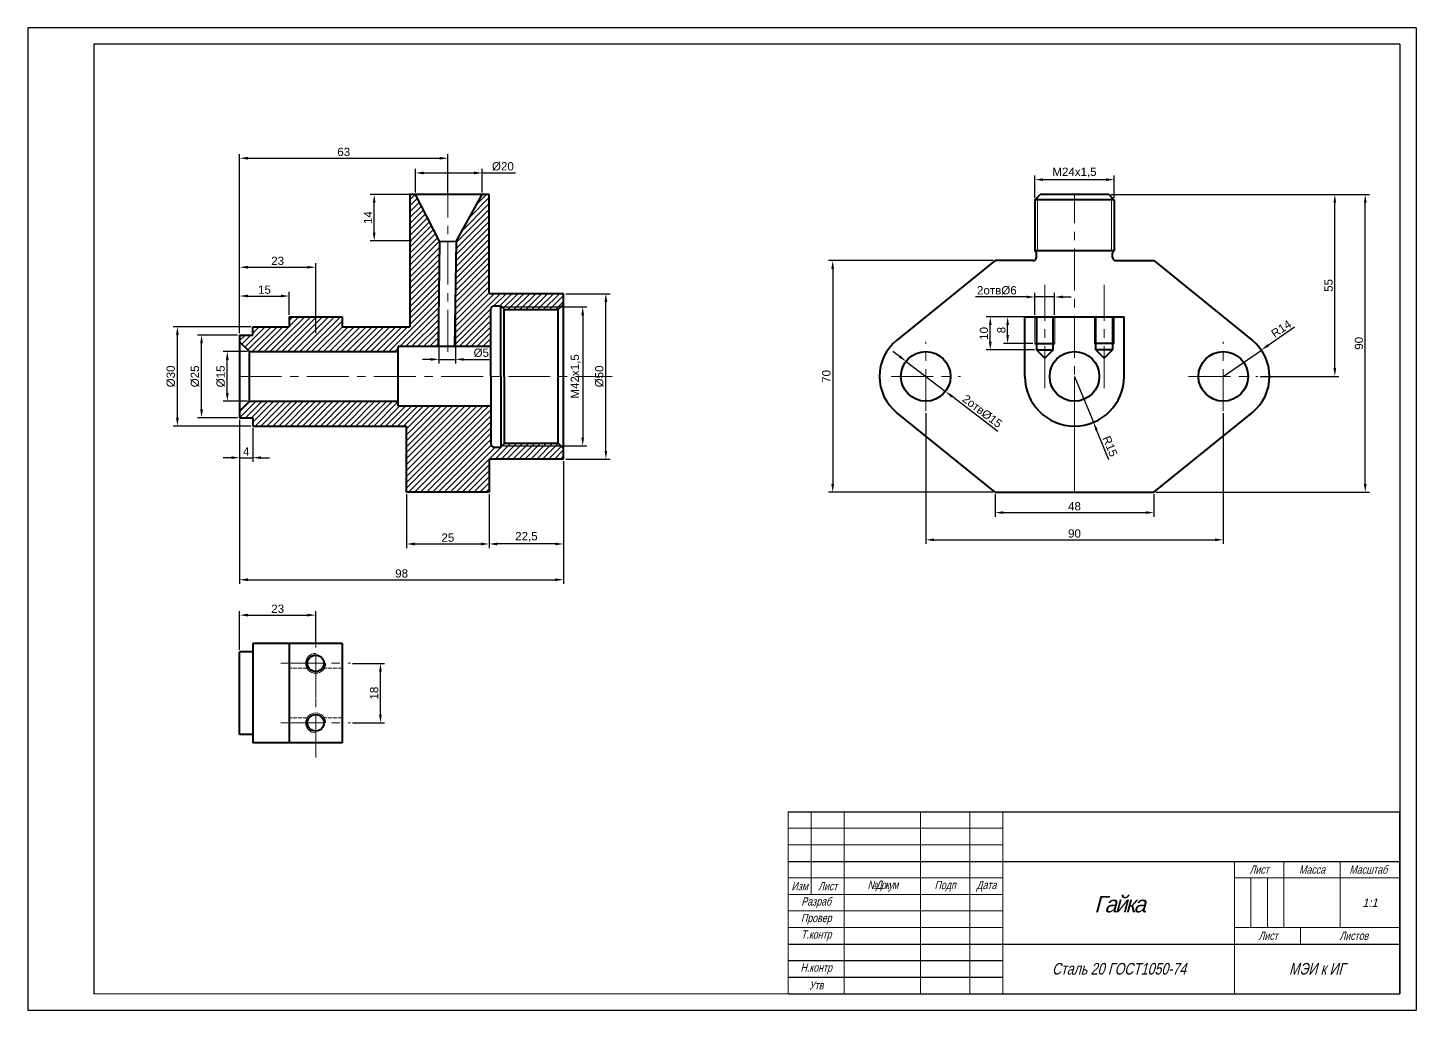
# Model space of a CAD drawing. Header units: millimetres. Extents: x 4220 to 12981, y 2004 to 7022.
# Drawn here: x 6158.9 to 6578.9, y 2794.8 to 3091.8 of the extents above; entities that cross this region are included whole.
import ezdxf

# ---------------------------------------------------------------- set-up
doc = ezdxf.new("R2010")
doc.units = ezdxf.units.MM
doc.linetypes.add('ACAD_ISO02W100', pattern=[15, 12, -3])
doc.linetypes.add('осевая', pattern=[50.8, 31.75, -6.35, 6.35, -6.35])
doc.styles.get("Standard").update_dxf_attribs({"font": 'arial.ttf'})
doc.dimstyles.new('ISO-25', dxfattribs={"dimtxt": 2.5, "dimasz": 2.5, "dimexe": 1.25, "dimexo": 0.625, "dimtad": 1, "dimtxsty": 'Standard', "dimcen": 2.5, "dimadec": 0, "dimazin": 0, "dimtfac": 1, "dimtmove": 0, "dimatfit": 3, "dimfxl": 1, "dimarcsym": 0})

# ---------------------------------------------------------------- blocks, each defined once
blk = doc.blocks.new('*D33')
at = {"color": 0, "lineweight": -2, "transparency": 16777216}
for p, q in [((6320.96, 2960.75), (6320.96, 2934.47)), ((6298.46, 2950.75), (6298.46, 2934.47)), ((6318.46, 2935.72), (6300.96, 2935.72))]:
    blk.add_line(p, q, dxfattribs=at)
at = {"color": 0, "lineweight": 9, "transparency": 16777216}
for points in [[(6300.96, 2936.14), (6300.96, 2935.31), (6298.46, 2935.72)], [(6318.46, 2936.14), (6318.46, 2935.31), (6320.96, 2935.72)]]:
    blk.add_solid(points, dxfattribs=at)
at = {"layer": 'Defpoints', "color": 0, "lineweight": 9, "transparency": 16777216}
for p in [(6320.96, 2961.38), (6298.46, 2951.38), (6298.46, 2935.72)]:
    blk.add_point(p, dxfattribs=at)
at = {"color": 0, "lineweight": 9, "transparency": 16777216, "insert": (6309.71, 2937.85), "char_height": 2.5, "attachment_point": 5}
blk.add_mtext('22,5', dxfattribs=at)
blk = doc.blocks.new('*D34')
at = {"color": 0, "lineweight": -2, "transparency": 16777216}
for p, q in [((6273.46, 2950.75), (6273.46, 2934.47)), ((6298.46, 2950.75), (6298.46, 2934.47)), ((6275.96, 2935.72), (6295.96, 2935.72))]:
    blk.add_line(p, q, dxfattribs=at)
at = {"color": 0, "lineweight": 9, "transparency": 16777216}
for points in [[(6275.96, 2936.14), (6275.96, 2935.31), (6273.46, 2935.72)], [(6295.96, 2936.14), (6295.96, 2935.31), (6298.46, 2935.72)]]:
    blk.add_solid(points, dxfattribs=at)
at = {"layer": 'Defpoints', "color": 0, "lineweight": 9, "transparency": 16777216}
for p in [(6273.46, 2951.38), (6298.46, 2951.38), (6298.46, 2935.72)]:
    blk.add_point(p, dxfattribs=at)
at = {"color": 0, "lineweight": 9, "transparency": 16777216, "insert": (6285.96, 2937.63), "char_height": 2.5, "attachment_point": 5}
blk.add_mtext('25', dxfattribs=at)
blk = doc.blocks.new('*D35')
at = {"color": 0, "lineweight": -2, "transparency": 16777216}
for p, q in [((6222.96, 2973.25), (6222.96, 2960.56)), ((6226.96, 2970.75), (6226.96, 2960.56)), ((6220.46, 2961.81), (6217.96, 2961.81)), ((6222.96, 2961.81), (6226.96, 2961.81)), ((6229.46, 2961.81), (6231.96, 2961.81))]:
    blk.add_line(p, q, dxfattribs=at)
at = {"color": 0, "lineweight": 9, "transparency": 16777216}
for points in [[(6220.46, 2962.23), (6220.46, 2961.4), (6222.96, 2961.81)], [(6229.46, 2962.23), (6229.46, 2961.4), (6226.96, 2961.81)]]:
    blk.add_solid(points, dxfattribs=at)
at = {"layer": 'Defpoints', "color": 0, "lineweight": 9, "transparency": 16777216}
for p in [(6222.96, 2973.88), (6226.96, 2971.38), (6226.96, 2961.81)]:
    blk.add_point(p, dxfattribs=at)
at = {"color": 0, "lineweight": 9, "transparency": 16777216, "insert": (6224.96, 2963.69), "char_height": 2.5, "attachment_point": 5}
blk.add_mtext('4', dxfattribs=at)
blk = doc.blocks.new('*D36')
at = {"color": 0, "lineweight": -2, "transparency": 16777216}
for p, q in [((6222.34, 2998.88), (6210.19, 2998.88)), ((6211.44, 2976.38), (6211.44, 2996.38)), ((6222.34, 2973.88), (6210.19, 2973.88))]:
    blk.add_line(p, q, dxfattribs=at)
at = {"color": 0, "lineweight": 9, "transparency": 16777216}
for points in [[(6211.02, 2996.38), (6211.85, 2996.38), (6211.44, 2998.88)], [(6211.02, 2976.38), (6211.85, 2976.38), (6211.44, 2973.88)]]:
    blk.add_solid(points, dxfattribs=at)
at = {"layer": 'Defpoints', "color": 0, "lineweight": 9, "transparency": 16777216}
for p in [(6211.44, 2998.88), (6222.96, 2998.88), (6222.96, 2973.88)]:
    blk.add_point(p, dxfattribs=at)
at = {"color": 0, "lineweight": 9, "transparency": 16777216, "insert": (6209.46, 2986.38), "char_height": 2.5, "attachment_point": 5, "rotation": 90}
blk.add_mtext('%%C25', dxfattribs=at)
blk = doc.blocks.new('*D37')
at = {"color": 0, "lineweight": -2, "transparency": 16777216}
for p, q in [((6222.96, 2973.25), (6222.96, 2923.66)), ((6320.96, 2960.75), (6320.96, 2923.66)), ((6225.46, 2924.91), (6318.46, 2924.91))]:
    blk.add_line(p, q, dxfattribs=at)
at = {"color": 0, "lineweight": 9, "transparency": 16777216}
for points in [[(6225.46, 2925.33), (6225.46, 2924.49), (6222.96, 2924.91)], [(6318.46, 2925.33), (6318.46, 2924.49), (6320.96, 2924.91)]]:
    blk.add_solid(points, dxfattribs=at)
at = {"layer": 'Defpoints', "color": 0, "lineweight": 9, "transparency": 16777216}
for p in [(6222.96, 2973.88), (6320.96, 2961.38), (6320.96, 2924.91)]:
    blk.add_point(p, dxfattribs=at)
at = {"color": 0, "lineweight": 9, "transparency": 16777216, "insert": (6271.96, 2926.81), "char_height": 2.5, "attachment_point": 5}
blk.add_mtext('98', dxfattribs=at)
blk = doc.blocks.new('*D38')
at = {"color": 0, "lineweight": -2, "transparency": 16777216}
for p, q in [((6226.34, 3001.38), (6202.88, 3001.38)), ((6204.13, 2973.88), (6204.13, 2998.88)), ((6226.34, 2971.38), (6202.88, 2971.38))]:
    blk.add_line(p, q, dxfattribs=at)
at = {"color": 0, "lineweight": 9, "transparency": 16777216}
for points in [[(6203.71, 2998.88), (6204.55, 2998.88), (6204.13, 3001.38)], [(6203.71, 2973.88), (6204.55, 2973.88), (6204.13, 2971.38)]]:
    blk.add_solid(points, dxfattribs=at)
at = {"layer": 'Defpoints', "color": 0, "lineweight": 9, "transparency": 16777216}
for p in [(6204.13, 3001.38), (6226.96, 3001.38), (6226.96, 2971.38)]:
    blk.add_point(p, dxfattribs=at)
at = {"color": 0, "lineweight": 9, "transparency": 16777216, "insert": (6202.16, 2986.38), "char_height": 2.5, "attachment_point": 5, "rotation": 90}
blk.add_mtext('%%C30', dxfattribs=at)
blk = doc.blocks.new('*D39')
at = {"color": 0, "lineweight": -2, "transparency": 16777216}
for p, q in [((6222.96, 2999.5), (6222.96, 3011.93)), ((6237.96, 3005), (6237.96, 3011.93)), ((6225.46, 3010.68), (6235.46, 3010.68))]:
    blk.add_line(p, q, dxfattribs=at)
at = {"color": 0, "lineweight": 9, "transparency": 16777216}
for points in [[(6225.46, 3011.1), (6225.46, 3010.27), (6222.96, 3010.68)], [(6235.46, 3011.1), (6235.46, 3010.27), (6237.96, 3010.68)]]:
    blk.add_solid(points, dxfattribs=at)
at = {"layer": 'Defpoints', "color": 0, "lineweight": 9, "transparency": 16777216}
for p in [(6237.96, 3010.68), (6237.96, 3004.38), (6222.96, 2998.88)]:
    blk.add_point(p, dxfattribs=at)
at = {"color": 0, "lineweight": 9, "transparency": 16777216, "insert": (6230.46, 3012.59), "char_height": 2.5, "attachment_point": 5}
blk.add_mtext('15', dxfattribs=at)
blk = doc.blocks.new('*D40')
at = {"color": 0, "lineweight": -2, "transparency": 16777216}
for p, q in [((6302.94, 3007.38), (6327.98, 3007.38)), ((6326.73, 3004.88), (6326.73, 2967.88)), ((6302.94, 2965.38), (6327.98, 2965.38))]:
    blk.add_line(p, q, dxfattribs=at)
at = {"color": 0, "lineweight": 9, "transparency": 16777216}
for points in [[(6326.31, 3004.88), (6327.15, 3004.88), (6326.73, 3007.38)], [(6326.31, 2967.88), (6327.15, 2967.88), (6326.73, 2965.38)]]:
    blk.add_solid(points, dxfattribs=at)
at = {"layer": 'Defpoints', "color": 0, "lineweight": 9, "transparency": 16777216}
for p in [(6302.31, 3007.38), (6302.31, 2965.38), (6326.73, 2965.38)]:
    blk.add_point(p, dxfattribs=at)
at = {"color": 0, "lineweight": 9, "transparency": 16777216, "insert": (6324.6, 2986.38), "char_height": 2.5, "attachment_point": 5, "rotation": 90}
blk.add_mtext('М42х1,5', dxfattribs=at)
blk = doc.blocks.new('*D41')
at = {"color": 0, "lineweight": -2, "transparency": 16777216}
for p, q in [((6275, 3041.38), (6262.41, 3041.38)), ((6263.66, 3029.88), (6263.66, 3038.88)), ((6275, 3027.38), (6262.41, 3027.38))]:
    blk.add_line(p, q, dxfattribs=at)
at = {"color": 0, "lineweight": 9, "transparency": 16777216}
for points in [[(6263.24, 3038.88), (6264.08, 3038.88), (6263.66, 3041.38)], [(6263.24, 3029.88), (6264.08, 3029.88), (6263.66, 3027.38)]]:
    blk.add_solid(points, dxfattribs=at)
at = {"layer": 'Defpoints', "color": 0, "lineweight": 9, "transparency": 16777216}
for p in [(6263.66, 3041.38), (6275.63, 3041.38), (6275.63, 3027.38)]:
    blk.add_point(p, dxfattribs=at)
at = {"color": 0, "lineweight": 9, "transparency": 16777216, "insert": (6261.78, 3034.38), "char_height": 2.5, "attachment_point": 5, "rotation": 90}
blk.add_mtext('14', dxfattribs=at)
blk = doc.blocks.new('*D42')
at = {"color": 0, "lineweight": -2, "transparency": 16777216}
for p, q in [((6222.96, 2999.5), (6222.96, 3020.64)), ((6245.96, 2999.5), (6245.96, 3020.64)), ((6225.46, 3019.39), (6243.46, 3019.39))]:
    blk.add_line(p, q, dxfattribs=at)
at = {"color": 0, "lineweight": 9, "transparency": 16777216}
for points in [[(6225.46, 3019.81), (6225.46, 3018.98), (6222.96, 3019.39)], [(6243.46, 3019.81), (6243.46, 3018.98), (6245.96, 3019.39)]]:
    blk.add_solid(points, dxfattribs=at)
at = {"layer": 'Defpoints', "color": 0, "lineweight": 9, "transparency": 16777216}
for p in [(6245.96, 3019.39), (6222.96, 2998.88), (6245.96, 2998.88)]:
    blk.add_point(p, dxfattribs=at)
at = {"color": 0, "lineweight": 9, "transparency": 16777216, "insert": (6234.46, 3021.3), "char_height": 2.5, "attachment_point": 5}
blk.add_mtext('23', dxfattribs=at)
blk = doc.blocks.new('*D43')
at = {"color": 0, "lineweight": -2, "transparency": 16777216}
for p, q in [((6475.5, 2986.38), (6481.22, 2972.51)), ((6485.89, 2961.19), (6482.17, 2970.2))]:
    blk.add_line(p, q, dxfattribs=at)
at = {"color": 0, "lineweight": 9, "transparency": 16777216}
blk.add_solid([(6482.56, 2970.36), (6481.79, 2970.04), (6481.22, 2972.51)], dxfattribs=at)
at = {"layer": 'Defpoints', "color": 0, "lineweight": 9, "transparency": 16777216}
for p in [(6475.5, 2986.38), (6481.22, 2972.51)]:
    blk.add_point(p, dxfattribs=at)
at = {"color": 0, "lineweight": 9, "transparency": 16777216, "insert": (6486.26, 2965.26), "char_height": 2.5, "attachment_point": 5, "rotation": 292.4028}
blk.add_mtext('R15', dxfattribs=at)
blk = doc.blocks.new('*D58')
at = {"color": 0, "lineweight": -2, "transparency": 16777216}
for p, q in [((6422.55, 2992.44), (6420.56, 2993.95)), ((6424.54, 2990.92), (6436.47, 2981.83)), ((6452.34, 2969.74), (6438.46, 2980.32))]:
    blk.add_line(p, q, dxfattribs=at)
at = {"color": 0, "lineweight": 9, "transparency": 16777216}
for points in [[(6422.8, 2992.77), (6422.3, 2992.11), (6424.54, 2990.92)], [(6438.71, 2980.65), (6438.2, 2979.99), (6436.47, 2981.83)]]:
    blk.add_solid(points, dxfattribs=at)
at = {"layer": 'Defpoints', "color": 0, "lineweight": 9, "transparency": 16777216}
for p in [(6424.54, 2990.92), (6436.47, 2981.83)]:
    blk.add_point(p, dxfattribs=at)
at = {"color": 0, "lineweight": 9, "transparency": 16777216, "insert": (6447.59, 2975.84), "char_height": 2.5, "attachment_point": 5, "rotation": 322.6947}
blk.add_mtext('2отв%%C15', dxfattribs=at)
blk = doc.blocks.new('*D84')
at = {"color": 0, "lineweight": -2, "transparency": 16777216}
for p, q in [((6222.96, 2999.5), (6222.96, 3053.59)), ((6285.96, 3042), (6285.96, 3053.59)), ((6225.46, 3052.34), (6283.46, 3052.34))]:
    blk.add_line(p, q, dxfattribs=at)
at = {"color": 0, "lineweight": 9, "transparency": 16777216}
for points in [[(6225.46, 3052.75), (6225.46, 3051.92), (6222.96, 3052.34)], [(6283.46, 3052.75), (6283.46, 3051.92), (6285.96, 3052.34)]]:
    blk.add_solid(points, dxfattribs=at)
at = {"layer": 'Defpoints', "color": 0, "lineweight": 9, "transparency": 16777216}
for p in [(6285.96, 3052.34), (6285.96, 3041.38), (6222.96, 2998.88)]:
    blk.add_point(p, dxfattribs=at)
at = {"color": 0, "lineweight": 9, "transparency": 16777216, "insert": (6254.46, 3054.24), "char_height": 2.5, "attachment_point": 5}
blk.add_mtext('63', dxfattribs=at)
blk = doc.blocks.new('*D85')
at = {"color": 0, "lineweight": -2, "transparency": 16777216}
for p, q in [((6276.17, 3042), (6276.17, 3049.14)), ((6278.67, 3047.89), (6293.82, 3047.89)), ((6296.32, 3042), (6296.32, 3049.14)), ((6296.32, 3047.89), (6306.37, 3047.89))]:
    blk.add_line(p, q, dxfattribs=at)
at = {"color": 0, "lineweight": 9, "transparency": 16777216}
for points in [[(6278.67, 3048.31), (6278.67, 3047.47), (6276.17, 3047.89)], [(6293.82, 3048.31), (6293.82, 3047.47), (6296.32, 3047.89)]]:
    blk.add_solid(points, dxfattribs=at)
at = {"layer": 'Defpoints', "color": 0, "lineweight": 9, "transparency": 16777216}
for p in [(6296.32, 3047.89), (6276.17, 3041.38), (6296.32, 3041.38)]:
    blk.add_point(p, dxfattribs=at)
at = {"color": 0, "lineweight": 9, "transparency": 16777216, "insert": (6302.59, 3049.86), "char_height": 2.5, "attachment_point": 5}
blk.add_mtext('%%C20', dxfattribs=at)
blk = doc.blocks.new('*D86')
at = {"color": 0, "lineweight": -2, "transparency": 16777216}
for p, q in [((6321.59, 3011.38), (6335, 3011.38)), ((6333.75, 2963.88), (6333.75, 3008.88)), ((6321.59, 2961.38), (6335, 2961.38))]:
    blk.add_line(p, q, dxfattribs=at)
at = {"color": 0, "lineweight": 9, "transparency": 16777216}
for points in [[(6333.33, 3008.88), (6334.16, 3008.88), (6333.75, 3011.38)], [(6333.33, 2963.88), (6334.16, 2963.88), (6333.75, 2961.38)]]:
    blk.add_solid(points, dxfattribs=at)
at = {"layer": 'Defpoints', "color": 0, "lineweight": 9, "transparency": 16777216}
for p in [(6320.96, 3011.38), (6333.75, 3011.38), (6320.96, 2961.38)]:
    blk.add_point(p, dxfattribs=at)
at = {"color": 0, "lineweight": 9, "transparency": 16777216, "insert": (6331.77, 2986.38), "char_height": 2.5, "attachment_point": 5, "rotation": 90}
blk.add_mtext('%%C50', dxfattribs=at)
blk = doc.blocks.new('*D87')
at = {"color": 0, "lineweight": -2, "transparency": 16777216}
for p, q in [((6225.34, 2993.88), (6217.98, 2993.88)), ((6219.23, 2981.38), (6219.23, 2991.38)), ((6225.34, 2978.88), (6217.98, 2978.88))]:
    blk.add_line(p, q, dxfattribs=at)
at = {"color": 0, "lineweight": 9, "transparency": 16777216}
for points in [[(6218.81, 2991.38), (6219.64, 2991.38), (6219.23, 2993.88)], [(6218.81, 2981.38), (6219.64, 2981.38), (6219.23, 2978.88)]]:
    blk.add_solid(points, dxfattribs=at)
at = {"layer": 'Defpoints', "color": 0, "lineweight": 9, "transparency": 16777216}
for p in [(6219.23, 2993.88), (6225.96, 2993.88), (6225.96, 2978.88)]:
    blk.add_point(p, dxfattribs=at)
at = {"color": 0, "lineweight": 9, "transparency": 16777216, "insert": (6217.25, 2986.38), "char_height": 2.5, "attachment_point": 5, "rotation": 90}
blk.add_mtext('%%C15', dxfattribs=at)
blk = doc.blocks.new('*D88')
at = {"color": 0, "lineweight": -2, "transparency": 16777216}
for p, q in [((6283.25, 3012.16), (6283.25, 2990.28)), ((6288.25, 3012.09), (6288.25, 2990.28)), ((6280.75, 2991.53), (6278.25, 2991.53)), ((6283.25, 2991.53), (6288.25, 2991.53)), ((6290.75, 2991.53), (6298.88, 2991.53))]:
    blk.add_line(p, q, dxfattribs=at)
at = {"color": 0, "lineweight": 9, "transparency": 16777216}
for points in [[(6280.75, 2991.94), (6280.75, 2991.11), (6283.25, 2991.53)], [(6290.75, 2991.94), (6290.75, 2991.11), (6288.25, 2991.53)]]:
    blk.add_solid(points, dxfattribs=at)
at = {"layer": 'Defpoints', "color": 0, "lineweight": 9, "transparency": 16777216}
for p in [(6283.25, 3012.78), (6288.25, 3012.71), (6288.25, 2991.53)]:
    blk.add_point(p, dxfattribs=at)
at = {"color": 0, "lineweight": 9, "transparency": 16777216, "insert": (6296.06, 2993.5), "char_height": 2.5, "attachment_point": 5}
blk.add_mtext('%%C5', dxfattribs=at)
blk = doc.blocks.new('*D89')
at = {"color": 0, "lineweight": -2, "transparency": 16777216}
for p, q in [((6462.88, 3004.38), (6454.02, 3004.38)), ((6455.27, 2998.88), (6455.27, 3001.88)), ((6462.88, 2996.38), (6454.02, 2996.38))]:
    blk.add_line(p, q, dxfattribs=at)
at = {"color": 0, "lineweight": 9, "transparency": 16777216}
for points in [[(6454.86, 3001.88), (6455.69, 3001.88), (6455.27, 3004.38)], [(6454.86, 2998.88), (6455.69, 2998.88), (6455.27, 2996.38)]]:
    blk.add_solid(points, dxfattribs=at)
at = {"layer": 'Defpoints', "color": 0, "lineweight": 9, "transparency": 16777216}
for p in [(6455.27, 3004.38), (6463.5, 3004.38), (6463.5, 2996.38)]:
    blk.add_point(p, dxfattribs=at)
at = {"color": 0, "lineweight": 9, "transparency": 16777216, "insert": (6453.37, 3000.38), "char_height": 2.5, "attachment_point": 5, "rotation": 90}
blk.add_mtext('8', dxfattribs=at)
blk = doc.blocks.new('*D90')
at = {"color": 0, "lineweight": -2, "transparency": 16777216}
for p, q in [((6463.38, 3004.38), (6448.77, 3004.38)), ((6450.02, 2996.88), (6450.02, 3001.88)), ((6463.38, 2994.38), (6448.77, 2994.38))]:
    blk.add_line(p, q, dxfattribs=at)
at = {"color": 0, "lineweight": 9, "transparency": 16777216}
for points in [[(6449.61, 3001.88), (6450.44, 3001.88), (6450.02, 3004.38)], [(6449.61, 2996.88), (6450.44, 2996.88), (6450.02, 2994.38)]]:
    blk.add_solid(points, dxfattribs=at)
at = {"layer": 'Defpoints', "color": 0, "lineweight": 9, "transparency": 16777216}
for p in [(6450.02, 3004.38), (6464, 3004.38), (6464, 2994.38)]:
    blk.add_point(p, dxfattribs=at)
at = {"color": 0, "lineweight": 9, "transparency": 16777216, "insert": (6448.12, 2999.38), "char_height": 2.5, "attachment_point": 5, "rotation": 90}
blk.add_mtext('10', dxfattribs=at)
blk = doc.blocks.new('*D91')
at = {"color": 0, "lineweight": -2, "transparency": 16777216}
for p, q in [((6463.5, 3005), (6463.5, 3011.65)), ((6469.5, 3005), (6469.5, 3011.65)), ((6461, 3010.4), (6445.52, 3010.4)), ((6469.5, 3010.4), (6463.5, 3010.4)), ((6472, 3010.4), (6474.5, 3010.4))]:
    blk.add_line(p, q, dxfattribs=at)
at = {"color": 0, "lineweight": 9, "transparency": 16777216}
for points in [[(6461, 3010.82), (6461, 3009.98), (6463.5, 3010.4)], [(6472, 3010.82), (6472, 3009.98), (6469.5, 3010.4)]]:
    blk.add_solid(points, dxfattribs=at)
at = {"layer": 'Defpoints', "color": 0, "lineweight": 9, "transparency": 16777216}
for p in [(6469.5, 3010.4), (6463.5, 3004.38), (6469.5, 3004.38)]:
    blk.add_point(p, dxfattribs=at)
at = {"color": 0, "lineweight": 9, "transparency": 16777216, "insert": (6452.01, 3012.37), "char_height": 2.5, "attachment_point": 5}
blk.add_mtext('2отв%%C6', dxfattribs=at)
blk = doc.blocks.new('*D92')
at = {"color": 0, "lineweight": -2, "transparency": 16777216}
for p, q in [((6463.5, 3040.4), (6463.5, 3047.12)), ((6466, 3045.87), (6485, 3045.87)), ((6487.5, 3040.4), (6487.5, 3047.12))]:
    blk.add_line(p, q, dxfattribs=at)
at = {"color": 0, "lineweight": 9, "transparency": 16777216}
for points in [[(6466, 3046.29), (6466, 3045.45), (6463.5, 3045.87)], [(6485, 3046.29), (6485, 3045.45), (6487.5, 3045.87)]]:
    blk.add_solid(points, dxfattribs=at)
at = {"layer": 'Defpoints', "color": 0, "lineweight": 9, "transparency": 16777216}
for p in [(6487.5, 3045.87), (6463.5, 3039.78), (6487.5, 3039.78)]:
    blk.add_point(p, dxfattribs=at)
at = {"color": 0, "lineweight": 9, "transparency": 16777216, "insert": (6475.5, 3048), "char_height": 2.5, "attachment_point": 5}
blk.add_mtext('М24х1,5', dxfattribs=at)
blk = doc.blocks.new('*D93')
at = {"color": 0, "lineweight": -2, "transparency": 16777216}
for p, q in [((6542.06, 3001.29), (6534.07, 2995.76)), ((6520.5, 2986.38), (6532.02, 2994.34))]:
    blk.add_line(p, q, dxfattribs=at)
at = {"color": 0, "lineweight": 9, "transparency": 16777216}
blk.add_solid([(6533.84, 2996.11), (6534.31, 2995.42), (6532.02, 2994.34)], dxfattribs=at)
at = {"layer": 'Defpoints', "color": 0, "lineweight": 9, "transparency": 16777216}
for p in [(6532.02, 2994.34), (6520.5, 2986.38)]:
    blk.add_point(p, dxfattribs=at)
at = {"color": 0, "lineweight": 9, "transparency": 16777216, "insert": (6538.03, 3000.79), "char_height": 2.5, "attachment_point": 5, "rotation": 34.6742}
blk.add_mtext('R14', dxfattribs=at)
blk = doc.blocks.new('*D95')
at = {"color": 0, "lineweight": -2, "transparency": 16777216}
for p, q in [((6486.53, 3041.38), (6564.7, 3041.38)), ((6563.45, 2953.88), (6563.45, 3038.88)), ((6500.13, 2951.38), (6564.7, 2951.38))]:
    blk.add_line(p, q, dxfattribs=at)
at = {"color": 0, "lineweight": 9, "transparency": 16777216}
for points in [[(6563.03, 3038.88), (6563.86, 3038.88), (6563.45, 3041.38)], [(6563.03, 2953.88), (6563.86, 2953.88), (6563.45, 2951.38)]]:
    blk.add_solid(points, dxfattribs=at)
at = {"layer": 'Defpoints', "color": 0, "lineweight": 9, "transparency": 16777216}
for p in [(6485.9, 3041.38), (6563.45, 3041.38), (6499.5, 2951.38)]:
    blk.add_point(p, dxfattribs=at)
at = {"color": 0, "lineweight": 9, "transparency": 16777216, "insert": (6561.55, 2996.38), "char_height": 2.5, "attachment_point": 5, "rotation": 90}
blk.add_mtext('90', dxfattribs=at)
blk = doc.blocks.new('*D96')
at = {"color": 0, "lineweight": -2, "transparency": 16777216}
for p, q in [((6486.53, 3041.38), (6555.5, 3041.38)), ((6554.25, 2988.88), (6554.25, 3038.88)), ((6531.63, 2986.38), (6555.5, 2986.38))]:
    blk.add_line(p, q, dxfattribs=at)
at = {"color": 0, "lineweight": 9, "transparency": 16777216}
for points in [[(6553.83, 3038.88), (6554.66, 3038.88), (6554.25, 3041.38)], [(6553.83, 2988.88), (6554.66, 2988.88), (6554.25, 2986.38)]]:
    blk.add_solid(points, dxfattribs=at)
at = {"layer": 'Defpoints', "color": 0, "lineweight": 9, "transparency": 16777216}
for p in [(6485.9, 3041.38), (6554.25, 3041.38), (6531, 2986.38)]:
    blk.add_point(p, dxfattribs=at)
at = {"color": 0, "lineweight": 9, "transparency": 16777216, "insert": (6552.35, 3013.88), "char_height": 2.5, "attachment_point": 5, "rotation": 90}
blk.add_mtext('55', dxfattribs=at)
blk = doc.blocks.new('*D97')
at = {"color": 0, "lineweight": -2, "transparency": 16777216}
for p, q in [((6451.5, 2950.75), (6451.5, 2943.96)), ((6499.5, 2950.75), (6499.5, 2943.96)), ((6454, 2945.21), (6497, 2945.21))]:
    blk.add_line(p, q, dxfattribs=at)
at = {"color": 0, "lineweight": 9, "transparency": 16777216}
for points in [[(6454, 2945.63), (6454, 2944.8), (6451.5, 2945.21)], [(6497, 2945.63), (6497, 2944.8), (6499.5, 2945.21)]]:
    blk.add_solid(points, dxfattribs=at)
at = {"layer": 'Defpoints', "color": 0, "lineweight": 9, "transparency": 16777216}
for p in [(6451.5, 2951.38), (6499.5, 2951.38), (6499.5, 2945.21)]:
    blk.add_point(p, dxfattribs=at)
at = {"color": 0, "lineweight": 9, "transparency": 16777216, "insert": (6475.5, 2947.11), "char_height": 2.5, "attachment_point": 5}
blk.add_mtext('48', dxfattribs=at)
blk = doc.blocks.new('*D98')
at = {"color": 0, "lineweight": -2, "transparency": 16777216}
for p, q in [((6430.5, 2975.25), (6430.5, 2935.73)), ((6520.5, 2975.25), (6520.5, 2935.73)), ((6433, 2936.98), (6518, 2936.98))]:
    blk.add_line(p, q, dxfattribs=at)
at = {"color": 0, "lineweight": 9, "transparency": 16777216}
for points in [[(6433, 2937.4), (6433, 2936.57), (6430.5, 2936.98)], [(6518, 2937.4), (6518, 2936.57), (6520.5, 2936.98)]]:
    blk.add_solid(points, dxfattribs=at)
at = {"layer": 'Defpoints', "color": 0, "lineweight": 9, "transparency": 16777216}
for p in [(6430.5, 2975.88), (6520.5, 2975.88), (6520.5, 2936.98)]:
    blk.add_point(p, dxfattribs=at)
at = {"color": 0, "lineweight": 9, "transparency": 16777216, "insert": (6475.5, 2938.89), "char_height": 2.5, "attachment_point": 5}
blk.add_mtext('90', dxfattribs=at)
blk = doc.blocks.new('*D99')
at = {"color": 0, "lineweight": -2, "transparency": 16777216}
for p, q in [((6450.88, 3021.38), (6401.1, 3021.38)), ((6402.35, 3018.88), (6402.35, 2953.88)), ((6450.88, 2951.38), (6401.1, 2951.38))]:
    blk.add_line(p, q, dxfattribs=at)
at = {"color": 0, "lineweight": 9, "transparency": 16777216}
for points in [[(6401.94, 3018.88), (6402.77, 3018.88), (6402.35, 3021.38)], [(6401.94, 2953.88), (6402.77, 2953.88), (6402.35, 2951.38)]]:
    blk.add_solid(points, dxfattribs=at)
at = {"layer": 'Defpoints', "color": 0, "lineweight": 9, "transparency": 16777216}
for p in [(6451.5, 3021.38), (6402.35, 2951.38), (6451.5, 2951.38)]:
    blk.add_point(p, dxfattribs=at)
at = {"color": 0, "lineweight": 9, "transparency": 16777216, "insert": (6400.45, 2986.38), "char_height": 2.5, "attachment_point": 5, "rotation": 90}
blk.add_mtext('70', dxfattribs=at)
blk = doc.blocks.new('*D101')
at = {"color": 0, "lineweight": -2, "transparency": 16777216}
for p, q in [((6257.09, 2899.64), (6266.81, 2899.64)), ((6265.56, 2884.14), (6265.56, 2897.14)), ((6257.09, 2881.64), (6266.81, 2881.64))]:
    blk.add_line(p, q, dxfattribs=at)
at = {"color": 0, "lineweight": 9, "transparency": 16777216}
for points in [[(6265.14, 2897.14), (6265.97, 2897.14), (6265.56, 2899.64)], [(6265.14, 2884.14), (6265.97, 2884.14), (6265.56, 2881.64)]]:
    blk.add_solid(points, dxfattribs=at)
at = {"layer": 'Defpoints', "color": 0, "lineweight": 9, "transparency": 16777216}
for p in [(6256.46, 2899.64), (6265.56, 2899.64), (6256.46, 2881.64)]:
    blk.add_point(p, dxfattribs=at)
at = {"color": 0, "lineweight": 9, "transparency": 16777216, "insert": (6263.65, 2890.64), "char_height": 2.5, "attachment_point": 5, "rotation": 90}
blk.add_mtext('18', dxfattribs=at)
blk = doc.blocks.new('*D102')
at = {"color": 0, "lineweight": -2, "transparency": 16777216}
for p, q in [((6222.96, 2903.77), (6222.96, 2915.46)), ((6245.96, 2906.27), (6245.96, 2915.46)), ((6225.46, 2914.21), (6243.46, 2914.21))]:
    blk.add_line(p, q, dxfattribs=at)
at = {"color": 0, "lineweight": 9, "transparency": 16777216}
for points in [[(6225.46, 2914.63), (6225.46, 2913.8), (6222.96, 2914.21)], [(6243.46, 2914.63), (6243.46, 2913.8), (6245.96, 2914.21)]]:
    blk.add_solid(points, dxfattribs=at)
at = {"layer": 'Defpoints', "color": 0, "lineweight": 9, "transparency": 16777216}
for p in [(6245.96, 2914.21), (6222.96, 2903.14), (6245.96, 2905.64)]:
    blk.add_point(p, dxfattribs=at)
at = {"color": 0, "lineweight": 9, "transparency": 16777216, "insert": (6234.46, 2916.12), "char_height": 2.5, "attachment_point": 5}
blk.add_mtext('23', dxfattribs=at)

msp = doc.modelspace()

# ---------------------------------------------------------------- hatches: boundary and pattern name
at = {"lineweight": 9}
h = msp.add_hatch(dxfattribs=at)
h.set_pattern_fill('ANSI31', color=256, scale=0.4)
h.paths.add_polyline_path([(6283.461, 3027.272), (6276.166, 3041.378), (6275.629, 3041.378), (6274.461, 3041.378), (6274.461, 3001.378), (6253.961, 3001.378), (6253.961, 3004.378), (6237.961, 3004.378), (6237.961, 3001.378), (6226.961, 3001.378), (6226.961, 2998.878), (6222.961, 2998.878), (6222.961, 2996.878), (6225.961, 2993.878), (6270.961, 2993.878), (6270.961, 2995.378), (6282.998, 2995.378)])
edge = h.paths.add_edge_path()
edge.add_line((6320.961, 2964.578), (6320.161, 2965.378))
edge.add_line((6320.161, 2965.378), (6302.311, 2965.378))
edge.add_line((6302.311, 2965.378), (6301.961, 2965.028))
edge.add_line((6301.961, 2965.028), (6299.961, 2965.028))
edge.add_arc((6299.961, 2966.028), 1, 180, 270, ccw=False)
edge.add_line((6298.961, 2966.028), (6298.961, 2977.378))
edge.add_line((6298.961, 2977.378), (6270.961, 2977.378))
edge.add_line((6270.961, 2977.378), (6270.961, 2978.878))
edge.add_line((6270.961, 2978.878), (6225.961, 2978.878))
edge.add_line((6225.961, 2978.878), (6222.961, 2975.878))
edge.add_line((6222.961, 2975.878), (6222.961, 2973.878))
edge.add_line((6222.961, 2973.878), (6226.961, 2973.878))
edge.add_line((6226.961, 2973.878), (6226.961, 2971.378))
edge.add_line((6226.961, 2971.378), (6273.461, 2971.378))
edge.add_line((6273.461, 2971.378), (6273.461, 2951.378))
edge.add_line((6273.461, 2951.378), (6298.461, 2951.378))
edge.add_line((6298.461, 2951.378), (6298.461, 2961.378))
edge.add_line((6298.461, 2961.378), (6320.961, 2961.378))
edge.add_line((6320.961, 2961.378), (6320.961, 2964.578))
h.paths.add_polyline_path([(6319.361, 2966.178), (6302.961, 2966.178), (6302.961, 2966.028), (6302.311, 2965.378), (6320.161, 2965.378)], flags=17)
h.paths.add_polyline_path([(6320.161, 3007.378), (6302.311, 3007.378), (6302.961, 3006.728), (6302.961, 3006.578), (6319.361, 3006.578)], flags=17)
edge = h.paths.add_edge_path()
edge.add_line((6296.323, 3041.378), (6288.46, 3027.199))
edge.add_line((6288.46, 3027.199), (6287.998, 2995.378))
edge.add_line((6287.998, 2995.378), (6298.961, 2995.378))
edge.add_line((6298.961, 2995.378), (6298.961, 3006.728))
edge.add_arc((6299.961, 3006.728), 1, 90, 180, ccw=False)
edge.add_line((6299.961, 3007.728), (6301.961, 3007.728))
edge.add_line((6301.961, 3007.728), (6302.311, 3007.378))
edge.add_line((6302.311, 3007.378), (6320.161, 3007.378))
edge.add_line((6320.161, 3007.378), (6320.961, 3008.178))
edge.add_line((6320.961, 3008.178), (6320.961, 3011.378))
edge.add_line((6320.961, 3011.378), (6298.461, 3011.378))
edge.add_line((6298.461, 3011.378), (6298.461, 3041.378))
edge.add_line((6298.461, 3041.378), (6296.323, 3041.378))

# ---------------------------------------------------------------- linework, layer by layer
for p, q in [((6578.872, 3091.774), (6158.872, 3091.774)), ((6158.872, 3091.774), (6158.872, 2794.774)), ((6578.872, 3091.774), (6578.872, 2794.774)), ((6573.872, 3086.774), (6178.872, 3086.774)), ((6178.872, 3086.774), (6178.872, 2799.774)), ((6573.872, 3086.774), (6573.872, 2799.774)), ((6388.872, 2854.774), (6573.872, 2854.774)), ((6573.872, 2799.774), (6573.872, 2854.774)), ((6388.872, 2839.774), (6573.872, 2839.774)), ((6388.872, 2814.774), (6573.872, 2814.774)), ((6388.872, 2809.774), (6453.872, 2809.774)), ((6388.872, 2804.774), (6453.872, 2804.774)), ((6388.872, 2799.774), (6573.872, 2799.774)), ((6388.872, 2799.774), (6573.872, 2799.774)), ((6158.872, 2794.774), (6578.872, 2794.774))]:
    msp.add_line(p, q)
at = {"lineweight": 40}
for p, q in [((6298.461, 3041.378), (6274.461, 3041.378)), ((6274.461, 3041.378), (6274.461, 3001.378)), ((6283.461, 3027.272), (6276.166, 3041.378)), ((6288.46, 3027.199), (6296.323, 3041.378)), ((6298.461, 3011.378), (6298.461, 3041.378)), ((6463.503, 3039.778), (6465.103, 3041.378)), ((6485.903, 3041.378), (6465.103, 3041.378)), ((6487.503, 3039.778), (6485.903, 3041.378)), ((6487.503, 3039.778), (6463.503, 3039.778)), ((6463.503, 3039.778), (6463.503, 3024.378)), ((6487.503, 3039.778), (6487.503, 3024.378)), ((6283.461, 3027.272), (6282.998, 2995.414)), ((6283.461, 3027.272), (6288.46, 3027.199)), ((6288.46, 3027.199), (6287.998, 2995.341)), ((6463.857, 3024.024), (6463.503, 3024.378)), ((6487.503, 3024.378), (6463.503, 3024.378)), ((6487.149, 3024.024), (6487.503, 3024.378)), ((6451.503, 3021.378), (6421.697, 2997.261)), ((6463.003, 3021.378), (6451.503, 3021.378)), ((6464.003, 3022.378), (6464.003, 3023.671)), ((6487.003, 3022.378), (6487.003, 3023.671)), ((6488.003, 3021.378), (6499.503, 3021.378)), ((6499.503, 3021.378), (6529.309, 2997.261)), ((6320.961, 3011.378), (6298.461, 3011.378)), ((6299.961, 3007.728), (6301.961, 3007.728)), ((6301.961, 2986.378), (6301.961, 3007.728)), ((6301.961, 3007.728), (6302.961, 3006.728)), ((6319.361, 3006.578), (6320.961, 3008.178)), ((6320.961, 2961.378), (6320.961, 3011.378)), ((6237.961, 3004.378), (6237.961, 3001.378)), ((6237.961, 3004.378), (6253.961, 3004.378)), ((6253.961, 3004.378), (6253.961, 3001.378)), ((6298.961, 2986.378), (6298.961, 3006.728)), ((6302.961, 2986.378), (6302.961, 3006.728)), ((6302.961, 3006.578), (6319.361, 3006.578)), ((6319.361, 2966.178), (6319.361, 3006.578)), ((6460.503, 3004.378), (6490.503, 3004.378)), ((6460.503, 2986.378), (6460.503, 3004.378)), ((6464.003, 3004.378), (6464.003, 2994.378)), ((6469.003, 2994.378), (6469.003, 3004.378)), ((6482.003, 2994.378), (6482.003, 3004.378)), ((6487.003, 3004.378), (6487.003, 2994.378)), ((6490.503, 2986.378), (6490.503, 3004.378)), ((6222.961, 2998.878), (6222.961, 2973.878)), ((6222.961, 2998.878), (6226.961, 2998.878)), ((6226.961, 2998.878), (6226.961, 3001.378)), ((6226.961, 3001.378), (6237.961, 3001.378)), ((6253.961, 3001.378), (6274.461, 3001.378)), ((6225.961, 2993.878), (6222.961, 2996.878)), ((6298.961, 2995.378), (6270.961, 2995.378)), ((6270.961, 2977.378), (6270.961, 2995.378)), ((6463.503, 2996.378), (6469.503, 2996.378)), ((6487.503, 2996.378), (6481.503, 2996.378)), ((6225.961, 2993.878), (6270.961, 2993.878)), ((6225.961, 2978.878), (6225.961, 2993.878)), ((6464.003, 2994.378), (6469.003, 2994.378)), ((6464.003, 2994.378), (6466.503, 2991.878)), ((6469.003, 2994.378), (6466.503, 2991.878)), ((6487.003, 2994.378), (6482.003, 2994.378)), ((6482.003, 2994.378), (6484.503, 2991.878)), ((6487.003, 2994.378), (6484.503, 2991.878)), ((6298.961, 2986.378), (6298.961, 2966.028)), ((6301.961, 2986.378), (6301.961, 2965.028)), ((6302.961, 2986.378), (6302.961, 2966.028)), ((6225.961, 2978.878), (6222.961, 2975.878)), ((6225.961, 2978.878), (6270.961, 2978.878)), ((6222.961, 2973.878), (6226.961, 2973.878)), ((6226.961, 2973.878), (6226.961, 2971.378)), ((6298.961, 2977.378), (6270.961, 2977.378)), ((6451.503, 2951.378), (6421.697, 2975.494)), ((6499.503, 2951.378), (6529.309, 2975.494)), ((6226.961, 2971.378), (6273.461, 2971.378)), ((6273.461, 2951.378), (6273.461, 2971.378)), ((6301.961, 2965.028), (6302.961, 2966.028)), ((6302.961, 2966.178), (6319.361, 2966.178)), ((6319.361, 2966.178), (6320.961, 2964.578)), ((6320.961, 2961.378), (6298.461, 2961.378)), ((6298.461, 2961.378), (6298.461, 2951.378)), ((6299.961, 2965.028), (6301.961, 2965.028)), ((6298.461, 2951.378), (6273.461, 2951.378)), ((6451.503, 2951.378), (6499.503, 2951.378)), ((6226.961, 2903.142), (6222.961, 2903.142)), ((6222.961, 2878.142), (6222.961, 2903.142)), ((6226.961, 2905.642), (6226.961, 2875.642)), ((6253.961, 2905.642), (6226.961, 2905.642)), ((6237.961, 2905.642), (6237.961, 2875.642)), ((6253.961, 2905.642), (6253.961, 2875.642)), ((6226.961, 2878.142), (6222.961, 2878.142)), ((6253.961, 2875.642), (6226.961, 2875.642))]:
    msp.add_line(p, q, dxfattribs=at)
at = {"lineweight": 9}
for p, q in [((6285.629, 3041.378), (6275.629, 3041.378)), ((6464.303, 3040.578), (6464.303, 3024.378)), ((6486.703, 3040.578), (6486.703, 3024.378)), ((6320.161, 3007.378), (6302.311, 3007.378)), ((6463.503, 3004.378), (6463.503, 2996.378)), ((6469.503, 2996.378), (6469.503, 3004.378)), ((6481.503, 2996.378), (6481.503, 3004.378)), ((6487.503, 3004.378), (6487.503, 2996.378)), ((6475.503, 2951.378), (6475.503, 2986.378)), ((6320.161, 2965.378), (6302.311, 2965.378)), ((6388.872, 2854.774), (6395.872, 2854.774)), ((6388.872, 2799.774), (6388.872, 2854.774)), ((6395.872, 2854.774), (6395.872, 2829.774)), ((6405.872, 2854.774), (6405.872, 2799.774)), ((6428.872, 2854.774), (6428.872, 2799.774)), ((6443.872, 2854.774), (6443.872, 2799.774)), ((6453.872, 2854.774), (6453.872, 2799.774)), ((6453.872, 2849.774), (6388.872, 2849.774)), ((6453.872, 2844.774), (6388.872, 2844.774)), ((6453.872, 2839.774), (6388.872, 2839.774)), ((6453.872, 2839.774), (6388.872, 2839.774)), ((6523.867, 2799.774), (6523.867, 2839.774)), ((6538.867, 2839.774), (6538.867, 2819.774)), ((6555.867, 2819.774), (6555.867, 2839.774)), ((6453.872, 2834.774), (6388.872, 2834.774)), ((6523.867, 2834.774), (6573.872, 2834.774)), ((6523.867, 2834.774), (6538.867, 2834.774)), ((6528.867, 2834.774), (6528.867, 2819.774)), ((6533.867, 2834.774), (6533.867, 2819.774)), ((6453.872, 2829.774), (6388.872, 2829.774)), ((6453.872, 2824.774), (6388.872, 2824.774)), ((6453.872, 2819.774), (6388.872, 2819.774)), ((6523.867, 2819.774), (6573.872, 2819.774)), ((6538.867, 2819.774), (6555.867, 2819.774)), ((6543.867, 2814.774), (6543.867, 2819.774)), ((6523.867, 2814.774), (6543.867, 2814.774)), ((6178.872, 2799.774), (6388.872, 2799.774))]:
    msp.add_line(p, q, dxfattribs=at)
at = {"linetype": 'осевая', "lineweight": 9, "ltscale": 0.4}
for p, q in [((6285.961, 2993.799), (6285.961, 3043.262)), ((6475.503, 2951.378), (6475.503, 3041.378)), ((6466.503, 2982.842), (6466.503, 3014.082)), ((6484.503, 2982.842), (6484.503, 3014.082)), ((6430.503, 2975.878), (6430.503, 2996.878)), ((6520.503, 2975.878), (6520.503, 2996.878)), ((6222.961, 2986.378), (6335.671, 2986.378)), ((6420.003, 2986.378), (6441.003, 2986.378)), ((6510.003, 2986.378), (6531.003, 2986.378)), ((6245.961, 2889.142), (6245.961, 2910.142)), ((6235.461, 2899.642), (6256.461, 2899.642)), ((6245.961, 2871.142), (6245.961, 2892.142)), ((6235.461, 2881.642), (6256.461, 2881.642))]:
    msp.add_line(p, q, dxfattribs=at)
at = {"linetype": 'ACAD_ISO02W100', "lineweight": 18, "ltscale": 0.1}
for p, q in [((6243.363, 2898.142), (6237.961, 2898.142)), ((6253.961, 2898.142), (6248.559, 2898.142)), ((6243.363, 2883.142), (6237.961, 2883.142)), ((6253.961, 2883.142), (6248.559, 2883.142))]:
    msp.add_line(p, q, dxfattribs=at)
at = {"lineweight": 40}
for centre, radius in [((6430.503, 2986.378), 7.5), ((6475.503, 2986.378), 7.5), ((6520.503, 2986.378), 7.5), ((6245.961, 2899.642), 2.5), ((6245.961, 2881.642), 2.5)]:
    msp.add_circle(centre, radius, dxfattribs=at)
for centre, radius, start, end in [((6463.503, 3023.671), 0.5, 0, 45), ((6487.503, 3023.671), 0.5, 135, 180), ((6463.003, 3022.378), 1, 270, 0), ((6488.003, 3022.378), 1, 180, 270), ((6299.961, 3006.728), 1, 90, 180), ((6430.503, 2986.378), 14, 128.97666, 231.02334), ((6520.503, 2986.378), 14, 308.97666, 51.02334), ((6475.503, 2986.378), 15, 180, 0), ((6299.961, 2966.028), 1, 180, 270)]:
    msp.add_arc(centre, radius, start, end, dxfattribs=at)
at = {"lineweight": 9}
for centre, start, end in [((6245.961, 2899.642), 90, 0), ((6245.961, 2881.642), 0, 270)]:
    msp.add_arc(centre, 3, start, end, dxfattribs=at)

# ---------------------------------------------------------------- texts
at = {"lineweight": 9, "attachment_point": 5}
for s, width, insert, char_height in [('{\\Ftxt|c204;\\Q15;\\W0.8;Лист}', 15, (6531.367, 2837.274), 2.5), ('{\\Ftxt|c204;\\Q15;\\W0.8;Масса}', 17, (6547.367, 2837.274), 2.5), ('{\\Ftxt|c204;\\Q15;\\W0.8;Масштаб}', 17, (6564.367, 2837.274), 2.5), ('{\\Ftxt|c204;\\Q15;\\W0.8;Изм}', 7, (6392.372, 2832.266), 2.5), ('{\\Ftxt|c204;\\Q15;\\W0.8;Лист}', 10, (6400.872, 2832.274), 2.5), ('{\\Q15;\\W0.8;\\T0.8;№\\Ftxt|c204;Докум}', 23, (6417.372, 2832.274), 2.5), ('{\\Ftxt|c204;\\Q15;\\W0.8;Подп}', 15, (6436.372, 2832.274), 2.5), ('{\\Ftxt|c204;\\Q15;\\W0.8;Дата}', 10, (6448.872, 2832.274), 2.5), ('{\\Ftxt|c204;\\Q15;\\W0.8;Разраб}', 17, (6397.372, 2827.274), 2.5), ('{\\Ftxt|c204;\\Q15;\\T0.8;Гайка}', 70.2355, (6488.989, 2826.807), 5), ('{\\Ftxt|c204;\\Q15;1:1}', 18.0045, (6564.869, 2827.274), 2.5), ('{\\Ftxt|c204;\\Q15;\\W0.8;Провер}', 17, (6397.372, 2822.274), 2.5), ('{\\Ftxt|c204;\\Q15;\\W0.8;Т.контр}', 17, (6397.372, 2817.274), 2.5), ('{\\Ftxt|c204;\\Q15;\\W0.8;Лист}', 15, (6534.078, 2817.274), 2.5), ('{\\Ftxt|c204;\\Q15;\\W0.8;Листов}', 15, (6560.014, 2817.274), 2.5), ('{\\Ftxt|c204;\\Q15;\\W0.8;Н.контр}', 17, (6397.372, 2807.274), 2.5), ('{\\Ftxt|c204;\\Q15;\\W0.8;Сталь \\Ftxt|c0;20 \\Ftxt|c204;ГОСТ\\Ftxt|c0;1050-74}', 70.2355, (6488.989, 2807.274), 3.5), ('{\\Ftxt|c204;\\Q15;\\W0.8;МЭИ к ИГ}', 50.0045, (6548.869, 2807.274), 3.5), ('{\\Ftxt|c204;\\Q15;\\W0.8;Утв}', 17, (6397.372, 2802.274), 2.5)]:
    msp.add_mtext_dynamic_manual_height_columns(s, width=width, gutter_width=12.5, heights=[0], dxfattribs=dict(at, insert=insert, char_height=char_height))

# ---------------------------------------------------------------- dimensions: what is measured, and where the dimension line sits
at = {"lineweight": 9}
for base, p1, p2, picture, middle in [((6285.961, 3052.335), (6222.961, 2998.878), (6285.961, 3041.378), '*D84', (6254.461, 3054.238)), ((6245.961, 3019.395), (6222.961, 2998.878), (6245.961, 2998.878), '*D42', (6234.461, 3021.297)), ((6237.961, 3010.684), (6222.961, 2998.878), (6237.961, 3004.378), '*D39', (6230.461, 3012.585)), ((6226.961, 2961.813), (6222.961, 2973.878), (6226.961, 2971.378), '*D35', (6224.961, 2963.688)), ((6320.961, 2924.91), (6222.961, 2973.878), (6320.961, 2961.378), '*D37', (6271.961, 2926.812)), ((6520.503, 2936.984), (6430.503, 2975.878), (6520.503, 2975.878), '*D98', (6475.503, 2938.885)), ((6298.461, 2935.725), (6320.961, 2961.378), (6298.461, 2951.378), '*D33', (6309.711, 2937.852)), ((6298.461, 2935.725), (6273.461, 2951.378), (6298.461, 2951.378), '*D34', (6285.961, 2937.626)), ((6499.503, 2945.213), (6451.503, 2951.378), (6499.503, 2951.378), '*D97', (6475.503, 2947.115)), ((6245.961, 2914.213), (6222.961, 2903.142), (6245.961, 2905.642), '*D102', (6234.461, 2916.115))]:
    dim = msp.add_linear_dim(base=base, p1=p1, p2=p2, dimstyle='ISO-25', dxfattribs=at)
    dim.commit()
    dim.dimension.update_dxf_attribs({"geometry": picture, "text_midpoint": middle})
for base, p1, p2, text, picture, middle in [((6296.323, 3047.889), (6276.166, 3041.378), (6296.323, 3041.378), '%%C20', '*D85', (6302.594, 3047.889)), ((6288.25, 2991.528), (6283.251, 3012.784), (6288.25, 3012.711), '%%C<>', '*D88', (6296.064, 2991.528)), ((6469.503, 3010.399), (6463.503, 3004.378), (6469.503, 3004.378), '2отв%%C<>', '*D91', (6452.01, 3010.399))]:
    dim = msp.add_linear_dim(base=base, p1=p1, p2=p2, text=text, dimstyle='ISO-25', dxfattribs=at)
    dim.commit()
    dim.dimension.update_dxf_attribs({"geometry": picture, "text_midpoint": middle, "dimtype": 160})
dim = msp.add_linear_dim(base=(6487.503, 3045.869), p1=(6463.503, 3039.778), p2=(6487.503, 3039.778), text='М24х1,5', dimstyle='ISO-25', dxfattribs=at)
dim.commit()
dim.dimension.update_dxf_attribs({"geometry": '*D92', "text_midpoint": (6475.503, 3047.997)})
for base, p1, p2, picture, middle in [((6263.661, 3041.378), (6275.629, 3027.378), (6275.629, 3041.378), '*D41', (6261.78, 3034.378)), ((6563.448, 3041.378), (6499.503, 2951.378), (6485.903, 3041.378), '*D95', (6561.546, 2996.378)), ((6554.246, 3041.378), (6531.003, 2986.378), (6485.903, 3041.378), '*D96', (6552.35, 3013.878)), ((6402.354, 2951.378), (6451.503, 3021.378), (6451.503, 2951.378), '*D99', (6400.453, 2986.378)), ((6450.025, 3004.378), (6464.003, 2994.378), (6464.003, 3004.378), '*D90', (6448.123, 2999.378)), ((6455.272, 3004.378), (6463.503, 2996.378), (6463.503, 3004.378), '*D89', (6453.37, 3000.378)), ((6265.555, 2899.642), (6256.461, 2881.642), (6256.461, 2899.642), '*D101', (6263.654, 2890.642))]:
    dim = msp.add_linear_dim(base=base, p1=p1, p2=p2, angle=90, dimstyle='ISO-25', dxfattribs=at)
    dim.commit()
    dim.dimension.update_dxf_attribs({"geometry": picture, "text_midpoint": middle})
for base, p1, p2, text, picture, middle in [((6326.729, 2965.378), (6302.311, 3007.378), (6302.311, 2965.378), 'М<>х1,5', '*D40', (6324.602, 2986.378)), ((6333.745, 3011.378), (6320.961, 2961.378), (6320.961, 3011.378), '%%C50', '*D86', (6331.774, 2986.378)), ((6204.131, 3001.378), (6226.961, 2971.378), (6226.961, 3001.378), '%%C30', '*D38', (6202.16, 2986.378)), ((6219.225, 2993.878), (6225.961, 2978.878), (6225.961, 2993.878), '%%C15', '*D87', (6217.254, 2986.378))]:
    dim = msp.add_linear_dim(base=base, p1=p1, p2=p2, angle=90, text=text, dimstyle='ISO-25', dxfattribs=at)
    dim.commit()
    dim.dimension.update_dxf_attribs({"geometry": picture, "text_midpoint": middle})
for center, mpoint, picture, middle in [((6520.503, 2986.378), (6532.017, 2994.342), '*D93', (6538.025, 3000.785)), ((6475.503, 2986.378), (6481.22, 2972.51), '*D43', (6486.263, 2965.264))]:
    dim = msp.add_radius_dim(center=center, mpoint=mpoint, dimstyle='ISO-25', dxfattribs=at)
    dim.commit()
    dim.dimension.update_dxf_attribs({"geometry": picture, "text_midpoint": middle})
dim = msp.add_linear_dim(base=(6211.436, 2998.878), p1=(6222.961, 2973.878), p2=(6222.961, 2998.878), angle=90, text='%%C25', dimstyle='ISO-25', dxfattribs=at)
dim.commit()
dim.dimension.update_dxf_attribs({"geometry": '*D36', "text_midpoint": (6211.436, 2986.378), "dimtype": 160})
dim = msp.add_diameter_dim_2p(p1=(6424.537, 2990.923), p2=(6436.469, 2981.832), text='2отв%%C15', dimstyle='ISO-25', dxfattribs=at)
dim.commit()
dim.dimension.update_dxf_attribs({"geometry": '*D58', "text_midpoint": (6447.586, 2975.84)})

doc.saveas('drawing.dxf')
